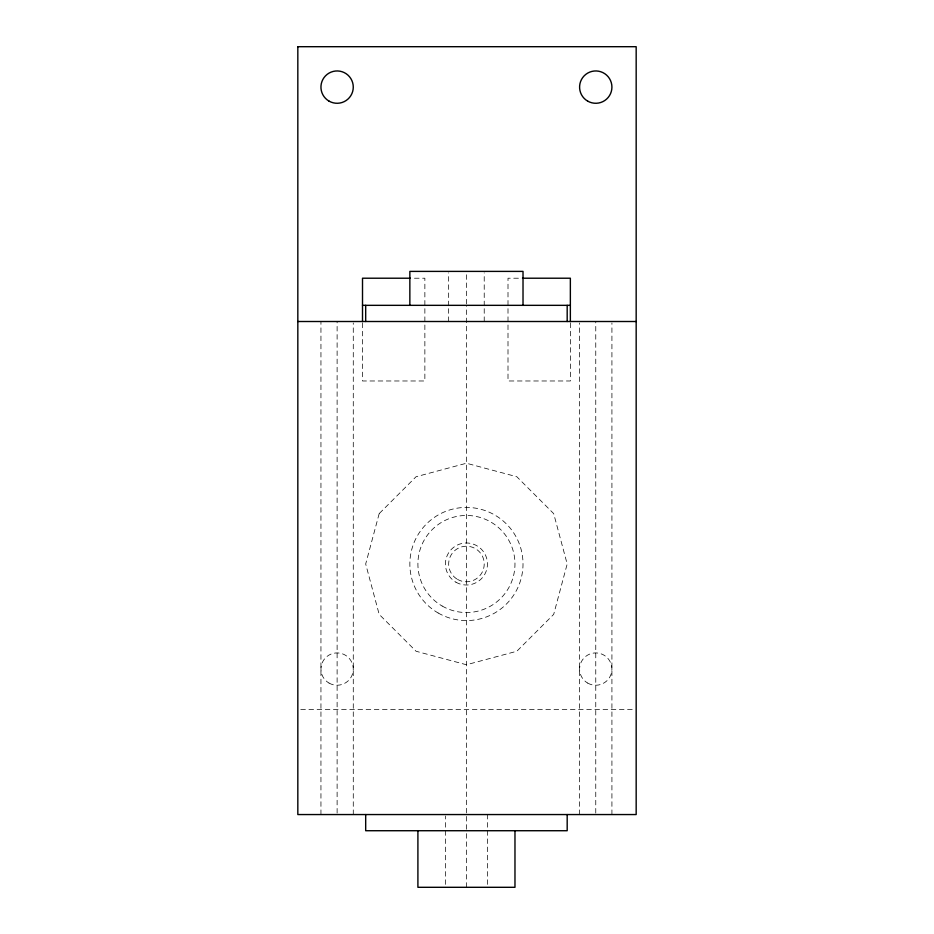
<?xml version="1.0" encoding="UTF-8"?>
<svg xmlns="http://www.w3.org/2000/svg" width="934" height="934" viewBox="0 0 934 934"><rect width="100%" height="100%" fill="white"/><g stroke="black" fill="none" stroke-linecap="round" stroke-linejoin="round"><path stroke-width="0.7" stroke-dasharray="4.67 3.5" d="M320.946 814.553L320.946 321.506M337.116 813.094L337.116 321.506M353.274 814.553L353.274 322.966M362.509 323.082L362.509 380.979L424.865 380.979L424.865 278.215L411.812 278.215M445.425 884.393L445.425 816.012M448.659 321.506L448.659 307.193M448.659 305.757L448.659 272.821M466.44 887.3L466.44 832.171M466.44 829.264L466.44 305.336M466.44 303.924L466.44 271.397M484.221 321.506L484.221 307.193M484.221 305.757L484.221 272.821M487.455 884.393L487.455 814.553M570.359 323.082L570.359 380.979L508.003 380.979L508.003 278.215L521.055 278.215M579.594 814.553L579.594 322.966M595.764 813.094L595.764 321.506M611.922 814.553L611.922 322.966M300.748 709.49L633.252 709.49M379.181 513.618L365.684 563.996L379.181 614.374L416.062 651.255L466.44 664.751L516.817 651.255L553.687 614.374L567.183 563.996L553.687 513.618L516.817 476.737L466.44 463.241L416.062 476.737L379.181 513.618M587.673 683.069A16.17 16.17 0 0 0 611.922 669.071A16.17 16.17 0 0 0 587.673 655.073A16.17 16.17 0 0 0 587.673 683.069M329.025 683.069A16.17 16.17 0 0 0 353.274 669.071A16.17 16.17 0 0 0 329.025 655.073A16.17 16.17 0 0 0 329.025 683.069M442.167 606.026A48.533 48.533 0 0 0 514.973 563.996A48.533 48.533 0 0 0 442.167 521.966A48.533 48.533 0 0 0 442.167 606.026M457.543 579.395A17.781 17.781 0 0 0 484.221 563.996A17.781 17.781 0 0 0 457.543 548.597A17.781 17.781 0 0 0 457.543 579.395M438.151 612.996A56.577 56.577 0 0 0 523.017 563.996A56.577 56.577 0 0 0 438.151 514.996A56.577 56.577 0 0 0 438.151 612.996M455.932 582.197A21.015 21.015 0 0 0 487.455 563.996A21.015 21.015 0 0 0 455.932 545.795A21.015 21.015 0 0 0 455.932 582.197"/><path stroke-width="1.4" d="M362.509 321.635L362.509 278.215L410.365 278.215M365.684 814.553L365.684 830.723L567.183 830.723L567.183 814.553M365.684 321.506L365.684 305.336M409.851 305.336L409.851 271.397L523.017 271.397L523.017 305.336M417.907 830.723L417.907 887.3L514.973 887.3L514.973 830.723M567.183 321.506L567.183 305.336M570.359 321.635L570.359 278.215L522.503 278.215M362.509 305.336L570.359 305.336M297.829 321.506L636.171 321.506M297.829 46.7L297.829 814.553L636.171 814.553L636.171 46.7L297.829 46.7M587.673 101.117A16.17 16.17 0 0 0 611.922 87.119A16.17 16.17 0 0 0 587.673 73.109A16.17 16.17 0 0 0 587.673 101.117M329.025 101.117A16.17 16.17 0 0 0 353.274 87.119A16.17 16.17 0 0 0 329.025 73.109A16.17 16.17 0 0 0 329.025 101.117"/></g></svg>
